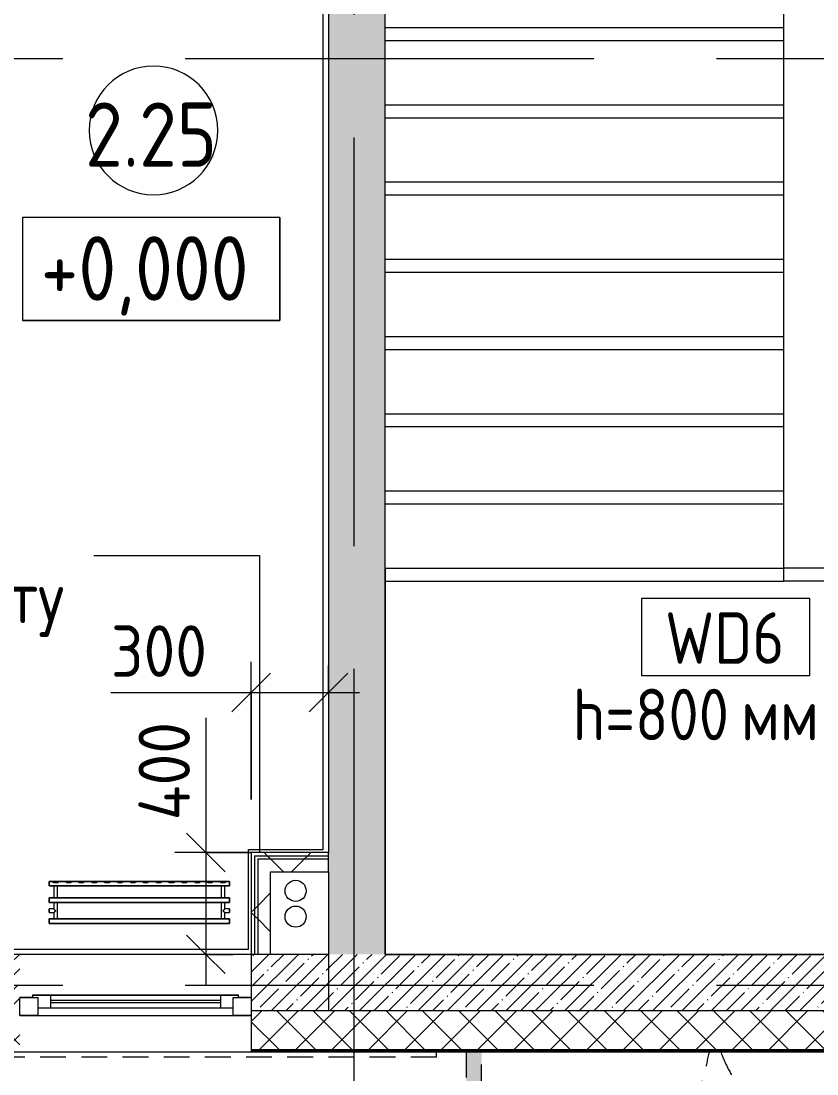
# Model space of a CAD drawing. Header units: millimetres. Extents: x 35143 to 244272, y -8553 to 29000.
# Drawn here: x 70665 to 73758, y -345 to 3745 of the extents above; entities that cross this region are included whole.
import ezdxf

# ---------------------------------------------------------------- set-up
doc = ezdxf.new("R2010")
doc.units = ezdxf.units.MM
doc.linetypes.add('200_ШТРИХ__ш1_п0_6_', pattern=[160, 100, -60])
doc.linetypes.add('Осевая', pattern=[3175, 635, -476.25, 1587.5, -476.25])
for name, color, linetype, lineweight in [('A-ANNO-DIMS', 7, 'Continuous', 9), ('A-ANNO-DIMS-100', 7, 'Continuous', 9), ('A-AREA-IDEN', 7, 'Continuous', 9), ('A-DETL', 7, 'Continuous', 9), ('A-DETL-MBND-1', 7, '200_ШТРИХ__ш1_п0_6_', 9), ('A-GLAZ', 7, 'Continuous', 9), ('A-WALL', 7, 'Continuous', 9), ('A-WALL-1', 7, 'Continuous', 13), ('A-WALL-IDEN', 7, 'Continuous', 9), ('G-ANNO-DIMS', 7, 'Continuous', 9), ('I-WALL', 7, 'Continuous', 9), ('S-STRS', 7, 'Continuous', 9), ('S-STRS-MBND', 7, 'Continuous', 9), ('Оси', 7, 'Continuous', 9), ('Оси-2', 7, 'Осевая', 9)]:
    doc.layers.add(name, color=color, linetype=linetype, lineweight=lineweight)
for name, color, linetype, lineweight, true_color in [('A-FLOR-1', 7, 'Continuous', 9, 0xaaaaaa), ('A-WALL-2', 7, 'Continuous', 13, 0x008040), ('I-WALL-2', 7, 'Continuous', 9, 0x008040), ('M-EQPM-1', 7, 'Continuous', 9, 0xaaaaaa)]:
    doc.layers.add(name, color=color, linetype=linetype, lineweight=lineweight, true_color=true_color)
doc.styles.add('GOST Common', font='GOST_Common.ttf', dxfattribs={"width": 0.9, "height": 250})
doc.styles.add('GOST Common_1', font='GOST_Common.ttf', dxfattribs={"width": 0.9, "height": 200})
doc.styles.add('ISOCPEUR_1', font='isocpeur.ttf', dxfattribs={"width": 0.9, "height": 200})
doc.dimstyles.new('ISO-2_0_0_9К_Средний_округл2_1', dxfattribs={"dimscale": 304.8, "dimtxt": 199.196235, "dimasz": 0.492126, "dimexe": 0.393701, "dimexo": 0, "dimgap": 0, "dimtad": 1, "dimdec": 0, "dimrnd": 10, "dimzin": 0, "dimdsep": 46, "dimtxsty": 'ISOCPEUR_1', "dimblk1": 'OBLIQUE', "dimblk2": 'OBLIQUE', "dimsah": 1, "dimcen": 0.09, "dimdle": 0.393701, "dimazin": 0, "dimtfac": 1, "dimtdec": 4, "dimtix": 1, "dimtmove": 1, "dimatfit": 3, "dimfxl": 1, "dimtvp": 1, "dimtolj": 1, "dimtzin": 0, "dimarcsym": 2})
pattern_1 = [(45, (0, 0), (-57.02463, 57.02463), []), (45, (57.025, 0), (-57.02463, 57.02463), [100.806, -20.161, 3.353, -16.808])]
pattern_2 = [(45, (0, 0), (-141.42136, 141.42136), []), (135, (0, 0), (-141.42136, -141.42136), [])]

# ---------------------------------------------------------------- blocks, each defined once
blk = doc.blocks.new('120_Окно_СКБ_1Ст - 120_Окно_СКБ_1Ст 900х2500_h_-22445987-План монтажа стен и перегородок 2 этажа в осях 12-23')
at = {"layer": 'A-GLAZ'}
for p, q in [((-450, -127), (-450, -57)), ((-450, -57), (-380, -57)), ((450, -57), (-450, -57)), ((-380, -57), (-380, -127)), ((380, -127), (380, -57)), ((380, -57), (450, -57)), ((450, -57), (450, -127)), ((380, -87), (-380, -87)), ((-380, -87), (-380, -127)), ((-330, -137), (-330, -87)), ((-330, -107), (330, -107)), ((330, -117), (-330, -117)), ((330, -137), (330, -87)), ((380, -127), (380, -87)), ((-380, -127), (-450, -127)), ((-450, -127), (-400, -127)), ((-380, -127), (-400, -127)), ((-400, -127), (-400, -137)), ((-400, -137), (400, -137)), ((400, -137), (-400, -137)), ((450, -127), (380, -127)), ((400, -127), (380, -127)), ((400, -127), (450, -127)), ((400, -137), (400, -127))]:
    blk.add_line(p, q, dxfattribs=at)
blk = doc.blocks.new('110_Дверь_СКБ_2Ст_Наружная - ДН-1_л__ Двухстворчатая 1350 х3200 _ЛК_ в свету с верхним остеклением 2-V44-План монтажа стен и перегородок 2 этажа в осях 12-23')
at = {"layer": 'A-DETL-MBND-1'}
for points in [[(754.5, 869), (694.5, 869), (694.5, 79), (754.5, 79), (754.5, 644.6)], [(-715.5, 419), (-715.5, 79), (-655.5, 79), (-655.5, 419)]]:
    blk.add_hatch(color=256, dxfattribs=at).paths.add_polyline_path(points)
for p, q in [((754.5, 869), (694.5, 869)), ((694.5, 869), (694.5, 79)), ((754.5, 79), (754.5, 869)), ((-715.5, 419), (-715.5, 79)), ((-655.5, 419), (-715.5, 419)), ((-655.5, 79), (-655.5, 419))]:
    blk.add_line(p, q, dxfattribs=at)
for centre, radius, start, end in [((754.5, -91), 960, 90, 169.7783), ((-715.5, -91), 510, 19.4841, 90)]:
    blk.add_arc(centre, radius, start, end, dxfattribs=at)
blk = doc.blocks.new('radiator_prado_classic_z_tip_30_po exemplyaru - Classic Z Тип 30-500-V63-План монтажа стен и перегородок 2 этажа в осях 12-23')
at = {"layer": 'M-EQPM-1'}
for p, q in [((0, 228), (0, 210)), ((700, 228), (0, 228)), ((0, 210), (0, 228)), ((0, 228), (12.5, 228)), ((0, 210), (700, 210)), ((17.5, 210), (0, 210)), ((12.5, 228), (37.5, 228)), ((37.5, 228), (12.5, 228)), ((12.5, 228), (37.5, 228)), ((12.5, 228), (17.5, 223)), ((12.5, 228), (17.5, 223)), ((32.5, 223), (17.5, 223)), ((17.5, 223), (32.5, 223)), ((17.5, 210), (17.5, 164)), ((17.5, 210), (17.5, 164)), ((32.5, 210), (17.5, 210)), ((17.5, 210), (32.5, 210)), ((17.8, 210), (17.5, 210)), ((17.5, 210), (32.5, 210)), ((18.5, 210), (17.8, 210)), ((19.7, 210), (18.5, 210)), ((31.5, 210), (18.5, 210)), ((32.5, 210), (19.7, 210)), ((32.5, 223), (37.5, 228)), ((37.5, 228), (32.5, 223)), ((32.5, 164), (32.5, 210)), ((32.5, 164), (32.5, 210)), ((667.5, 210), (32.5, 210)), ((37.5, 228), (62.5, 228)), ((62.5, 228), (87.5, 228)), ((87.5, 228), (62.5, 228)), ((62.5, 228), (87.5, 228)), ((62.5, 228), (67.5, 223)), ((62.5, 228), (67.5, 223)), ((82.5, 223), (67.5, 223)), ((67.5, 223), (82.5, 223)), ((82.5, 223), (87.5, 228)), ((87.5, 228), (82.5, 223)), ((87.5, 228), (112.5, 228)), ((112.5, 228), (137.5, 228)), ((137.5, 228), (112.5, 228)), ((112.5, 228), (137.5, 228)), ((112.5, 228), (117.5, 223)), ((112.5, 228), (117.5, 223)), ((132.5, 223), (117.5, 223)), ((117.5, 223), (132.5, 223)), ((132.5, 223), (137.5, 228)), ((137.5, 228), (132.5, 223)), ((137.5, 228), (162.5, 228)), ((162.5, 228), (187.5, 228)), ((187.5, 228), (162.5, 228)), ((162.5, 228), (187.5, 228)), ((162.5, 228), (167.5, 223)), ((162.5, 228), (167.5, 223)), ((182.5, 223), (167.5, 223)), ((167.5, 223), (182.5, 223)), ((182.5, 223), (187.5, 228)), ((187.5, 228), (182.5, 223)), ((187.5, 228), (212.5, 228)), ((212.5, 228), (237.5, 228)), ((237.5, 228), (212.5, 228)), ((212.5, 228), (237.5, 228)), ((212.5, 228), (217.5, 223)), ((212.5, 228), (217.5, 223)), ((232.5, 223), (217.5, 223)), ((217.5, 223), (232.5, 223)), ((232.5, 223), (237.5, 228)), ((237.5, 228), (232.5, 223)), ((237.5, 228), (262.5, 228)), ((262.5, 228), (287.5, 228)), ((287.5, 228), (262.5, 228)), ((262.5, 228), (287.5, 228)), ((262.5, 228), (267.5, 223)), ((262.5, 228), (267.5, 223)), ((282.5, 223), (267.5, 223)), ((267.5, 223), (282.5, 223)), ((282.5, 223), (287.5, 228)), ((287.5, 228), (282.5, 223)), ((287.5, 228), (312.5, 228)), ((312.5, 228), (337.5, 228)), ((337.5, 228), (312.5, 228)), ((312.5, 228), (337.5, 228)), ((312.5, 228), (317.5, 223)), ((312.5, 228), (317.5, 223)), ((332.5, 223), (317.5, 223)), ((317.5, 223), (332.5, 223)), ((332.5, 223), (337.5, 228)), ((337.5, 228), (332.5, 223)), ((337.5, 228), (362.5, 228)), ((362.5, 228), (387.5, 228)), ((387.5, 228), (362.5, 228)), ((362.5, 228), (387.5, 228)), ((362.5, 228), (367.5, 223)), ((362.5, 228), (367.5, 223)), ((382.5, 223), (367.5, 223)), ((367.5, 223), (382.5, 223)), ((382.5, 223), (387.5, 228)), ((387.5, 228), (382.5, 223)), ((387.5, 228), (412.5, 228)), ((412.5, 228), (437.5, 228)), ((437.5, 228), (412.5, 228)), ((412.5, 228), (437.5, 228)), ((412.5, 228), (417.5, 223)), ((412.5, 228), (417.5, 223)), ((432.5, 223), (417.5, 223)), ((417.5, 223), (432.5, 223)), ((432.5, 223), (437.5, 228)), ((437.5, 228), (432.5, 223)), ((437.5, 228), (462.5, 228)), ((462.5, 228), (487.5, 228)), ((487.5, 228), (462.5, 228)), ((462.5, 228), (487.5, 228)), ((462.5, 228), (467.5, 223)), ((462.5, 228), (467.5, 223)), ((482.5, 223), (467.5, 223)), ((467.5, 223), (482.5, 223)), ((482.5, 223), (487.5, 228)), ((487.5, 228), (482.5, 223)), ((487.5, 228), (512.5, 228)), ((512.5, 228), (537.5, 228)), ((537.5, 228), (512.5, 228)), ((512.5, 228), (537.5, 228)), ((512.5, 228), (517.5, 223)), ((512.5, 228), (517.5, 223)), ((532.5, 223), (517.5, 223)), ((517.5, 223), (532.5, 223)), ((532.5, 223), (537.5, 228)), ((537.5, 228), (532.5, 223)), ((537.5, 228), (562.5, 228)), ((562.5, 228), (587.5, 228)), ((587.5, 228), (562.5, 228)), ((562.5, 228), (587.5, 228)), ((562.5, 228), (567.5, 223)), ((562.5, 228), (567.5, 223)), ((582.5, 223), (567.5, 223)), ((567.5, 223), (582.5, 223)), ((582.5, 223), (587.5, 228)), ((587.5, 228), (582.5, 223)), ((587.5, 228), (612.5, 228)), ((612.5, 228), (637.5, 228)), ((637.5, 228), (612.5, 228)), ((612.5, 228), (637.5, 228)), ((612.5, 228), (617.5, 223)), ((617.5, 223), (612.5, 228)), ((632.5, 223), (617.5, 223)), ((617.5, 223), (632.5, 223)), ((632.5, 223), (637.5, 228)), ((637.5, 228), (632.5, 223)), ((637.5, 228), (662.5, 228)), ((662.5, 228), (687.5, 228)), ((687.5, 228), (662.5, 228)), ((662.5, 228), (687.5, 228)), ((662.5, 228), (667.5, 223)), ((662.5, 228), (667.5, 223)), ((682.5, 223), (667.5, 223)), ((667.5, 223), (682.5, 223)), ((667.5, 210), (667.5, 164)), ((667.5, 210), (667.5, 164)), ((682.5, 210), (667.5, 210)), ((667.5, 210), (682.5, 210)), ((671.2, 210), (667.5, 210)), ((667.5, 210), (678.7, 210)), ((681.5, 210), (669.7, 210)), ((682.5, 210), (671.2, 210)), ((678.7, 210), (680.3, 210)), ((680.3, 210), (682.5, 210)), ((682.5, 223), (687.5, 228)), ((687.5, 228), (682.5, 223)), ((682.5, 164), (682.5, 210)), ((682.5, 164), (682.5, 210)), ((700, 210), (682.5, 210)), ((687.5, 228), (700, 228)), ((700, 210), (700, 228)), ((700, 228), (700, 210)), ((700, 164), (0, 164)), ((0, 164), (0, 146)), ((0, 146), (0, 164)), ((0, 164), (17.5, 164)), ((32.2, 164), (17.5, 164)), ((17.5, 164), (17.8, 164)), ((17.8, 164), (17.5, 164)), ((17.5, 164), (32.5, 164)), ((17.8, 164), (18.5, 164)), ((25, 164), (17.8, 164)), ((18.5, 164), (30.3, 164)), ((18.5, 164), (31.5, 164)), ((26.9, 164), (25, 164)), ((28.7, 164), (26.9, 164)), ((30.3, 164), (28.7, 164)), ((30.3, 164), (32.5, 164)), ((32.5, 164), (30.3, 164)), ((32.5, 164), (32.2, 164)), ((32.5, 164), (667.5, 164)), ((676.9, 164), (667.5, 164)), ((667.5, 164), (682.5, 164)), ((667.8, 164), (667.5, 164)), ((667.5, 164), (668.5, 164)), ((682.5, 164), (667.8, 164)), ((668.5, 164), (675, 164)), ((669.7, 164), (681.5, 164)), ((675, 164), (682.5, 164)), ((680.3, 164), (676.9, 164)), ((681.5, 164), (680.3, 164)), ((682.2, 164), (681.5, 164)), ((682.5, 164), (682.2, 164)), ((682.5, 164), (700, 164)), ((700, 146), (700, 164)), ((700, 164), (700, 146)), ((0, 146), (700, 146)), ((17.5, 146), (0, 146)), ((17.5, 146), (17.5, 121.5)), ((17.5, 146), (17.5, 121.5)), ((17.5, 146), (32.5, 146)), ((17.8, 146), (17.5, 146)), ((17.5, 146), (17.8, 146)), ((32.5, 146), (17.5, 146)), ((18.5, 146), (17.8, 146)), ((17.8, 146), (18.5, 146)), ((19.7, 146), (18.5, 146)), ((18.5, 146), (19.7, 146)), ((31.5, 146), (18.5, 146)), ((21.2, 146), (19.7, 146)), ((19.7, 146), (32.5, 146)), ((23.1, 146), (21.2, 146)), ((25, 146), (23.1, 146)), ((26.9, 146), (25, 146)), ((28.7, 146), (26.9, 146)), ((30.3, 146), (28.7, 146)), ((31.5, 146), (30.3, 146)), ((32.2, 146), (31.5, 146)), ((32.5, 146), (32.2, 146)), ((32.5, 82), (32.5, 146)), ((32.5, 82), (32.5, 146)), ((667.5, 146), (32.5, 146)), ((667.5, 146), (667.5, 82)), ((667.5, 146), (667.5, 82)), ((667.5, 146), (682.5, 146)), ((682.5, 146), (667.5, 146)), ((667.5, 146), (682.5, 146)), ((667.8, 146), (667.5, 146)), ((675, 146), (667.8, 146)), ((681.5, 146), (669.7, 146)), ((676.9, 146), (675, 146)), ((678.7, 146), (676.9, 146)), ((680.3, 146), (678.7, 146)), ((681.5, 146), (680.3, 146)), ((682.2, 146), (681.5, 146)), ((682.5, 146), (682.2, 146)), ((682.5, 121.5), (682.5, 146)), ((682.5, 121.5), (682.5, 146)), ((700, 146), (682.5, 146)), ((17.5, 121.5), (0, 121.5)), ((17.5, 121.5), (0, 121.5)), ((0, 121.5), (0, 121.2)), ((0, 106.5), (0, 121.5)), ((0, 121.2), (0, 106.8)), ((0, 121.2), (0, 120.5)), ((0, 120.5), (0, 121.2)), ((0, 121.2), (0, 121.2)), ((0, 120.5), (0, 119.3)), ((0, 119.3), (0, 120.5)), ((0, 119.3), (0, 117.8)), ((0, 117.8), (0, 119.3)), ((0, 117.8), (0, 115.9)), ((0, 115.9), (0, 117.8)), ((0, 115.9), (0, 114)), ((0, 114), (0, 115.9)), ((0, 114), (0, 112.1)), ((0, 112.1), (0, 114)), ((0, 112.1), (0, 110.2)), ((0, 110.2), (0, 112.1)), ((0, 110.2), (0, 108.7)), ((0, 108.7), (0, 110.2)), ((0, 108.7), (0, 106.8)), ((0, 106.8), (0, 108.7)), ((0, 106.8), (0, 106.5)), ((0, 106.8), (0, 106.8)), ((0, 106.5), (17.5, 106.5)), ((0, 106.5), (17.5, 106.5)), ((700, 82), (0, 82)), ((0, 82), (0, 64)), ((0, 64), (0, 82)), ((0, 82), (17.5, 82)), ((17.5, 106.5), (17.5, 82)), ((17.5, 106.5), (17.5, 82)), ((32.5, 82), (17.5, 82)), ((17.5, 82), (17.8, 82)), ((30.3, 82), (17.5, 82)), ((17.5, 82), (32.5, 82)), ((17.8, 82), (18.5, 82)), ((18.5, 82), (23.1, 82)), ((18.5, 82), (31.5, 82)), ((23.1, 82), (25, 82)), ((25, 82), (30.3, 82)), ((30.3, 82), (31.5, 82)), ((32.5, 82), (30.3, 82)), ((31.5, 82), (32.5, 82)), ((32.5, 82), (667.5, 82)), ((667.8, 82), (667.5, 82)), ((667.5, 82), (682.5, 82)), ((682.5, 82), (667.5, 82)), ((667.5, 82), (682.5, 82)), ((682.2, 82), (667.8, 82)), ((669.7, 82), (681.5, 82)), ((682.5, 82), (682.2, 82)), ((700, 121.5), (682.5, 121.5)), ((700, 121.5), (682.5, 121.5)), ((682.5, 82), (682.5, 106.5)), ((682.5, 106.5), (700, 106.5)), ((682.5, 82), (682.5, 106.5)), ((682.5, 106.5), (700, 106.5)), ((682.5, 82), (700, 82)), ((700, 121.5), (700, 106.5)), ((700, 121.2), (700, 121.5)), ((700, 121.5), (700, 121.2)), ((700, 121.2), (700, 121.5)), ((700, 106.8), (700, 121.2)), ((700, 121.2), (700, 106.8)), ((700, 115.9), (700, 121.2)), ((700, 106.8), (700, 115.9)), ((700, 106.5), (700, 106.8)), ((700, 106.8), (700, 106.5)), ((700, 106.5), (700, 106.8)), ((700, 64), (700, 82)), ((700, 82), (700, 64)), ((700, 64), (0, 64)), ((0, 64), (700, 64))]:
    blk.add_line(p, q, dxfattribs=at)
for points, knots in [([(17.8, 121.2), (17.7, 121.3), (17.7, 121.3), (17.5, 121.5), (17.5, 121.5), (17.5, 121.5)], [0.8571429, 0.8571429, 0.8571429, 0.8571429, 0.8928571, 0.9285714, 1, 1, 1, 1]), ([(17.5, 121.5), (17.5, 121.5), (17.5, 121.5), (17.7, 121.3), (17.7, 121.3), (17.8, 121.2)], [0, 0, 0, 0, 0.0714286, 0.1071429, 0.1428571, 0.1428571, 0.1428571, 0.1428571]), ([(17.5, 121.5), (17.5, 121.5), (17.5, 121.5), (17.7, 121.3), (17.7, 121.3), (17.8, 121.2)], [0, 0, 0, 0, 0.0714286, 0.1071429, 0.1428571, 0.1428571, 0.1428571, 0.1428571]), ([(25, 114), (24.5, 114.5), (23.6, 115.4), (22.4, 116.6), (21.6, 117.4), (21.1, 117.9), (20.8, 118.2), (20.5, 118.5), (20.2, 118.8), (19.8, 119.1), (19.6, 119.4), (19.3, 119.7), (19, 120), (18.7, 120.3), (18.5, 120.5), (18.3, 120.7), (18.1, 120.9), (17.9, 121.1), (17.8, 121.2), (17.7, 121.3), (17.5, 121.5), (17.5, 121.5), (17.5, 121.5)], [0, 0, 0, 0, 0.142857, 0.285714, 0.357143, 0.392857, 0.428571, 0.464286, 0.5, 0.535714, 0.571429, 0.607143, 0.642857, 0.678571, 0.714286, 0.75, 0.785714, 0.821429, 0.857143, 0.892857, 0.928571, 1, 1, 1, 1]), ([(17.5, 106.5), (17.5, 106.5), (17.5, 106.5), (17.7, 106.7), (17.8, 106.8), (17.9, 106.9), (18.1, 107.1), (18.3, 107.3), (18.5, 107.5), (18.7, 107.7), (19, 108), (19.3, 108.3), (19.6, 108.6), (19.8, 108.9), (20.3, 109.3), (20.7, 109.7), (21.1, 110.1), (21.6, 110.6), (22.4, 111.4), (23.6, 112.6), (24.5, 113.5), (25, 114)], [0, 0, 0, 0, 0.071429, 0.107143, 0.142857, 0.178571, 0.214286, 0.25, 0.285714, 0.321429, 0.357143, 0.392857, 0.428571, 0.464286, 0.5, 0.571429, 0.607143, 0.642857, 0.714286, 0.857143, 1, 1, 1, 1]), ([(17.5, 106.5), (17.5, 106.5), (17.5, 106.5), (17.7, 106.7), (17.7, 106.7), (17.8, 106.8)], [0, 0, 0, 0, 0.0714286, 0.1071429, 0.1428571, 0.1428571, 0.1428571, 0.1428571]), ([(17.8, 106.8), (17.7, 106.7), (17.7, 106.7), (17.5, 106.5), (17.5, 106.5), (17.5, 106.5)], [0.8571429, 0.8571429, 0.8571429, 0.8571429, 0.8928571, 0.9285714, 1, 1, 1, 1]), ([(17.8, 106.8), (17.7, 106.7), (17.7, 106.7), (17.5, 106.5), (17.5, 106.5), (17.5, 106.5)], [0.8571429, 0.8571429, 0.8571429, 0.8571429, 0.8928571, 0.9285714, 1, 1, 1, 1]), ([(17.8, 121.2), (17.8, 121.2), (17.9, 121.1), (18.1, 120.9), (18.3, 120.7), (18.5, 120.5), (18.7, 120.3), (19, 120), (19.3, 119.7), (19.6, 119.4), (19.8, 119.1), (20.3, 118.7), (20.7, 118.3), (21.1, 117.9), (21.6, 117.4), (22.4, 116.6), (23.1, 115.9), (23.6, 115.4)], [0.1428571, 0.1428571, 0.1428571, 0.1428571, 0.1785714, 0.2142857, 0.25, 0.2857143, 0.3214286, 0.3571429, 0.3928571, 0.4285714, 0.4642857, 0.5, 0.5714286, 0.6071429, 0.6428571, 0.7142857, 0.8571429, 0.8571429, 0.8571429, 0.8571429]), ([(17.8, 106.8), (17.8, 106.8), (17.9, 106.9), (18.1, 107.1), (18.3, 107.3), (18.5, 107.5), (18.7, 107.7), (19, 108), (19.3, 108.3), (19.6, 108.6), (19.9, 108.8), (20.3, 109.3), (20.6, 109.6), (20.8, 109.8)], [0.1428571, 0.1428571, 0.1428571, 0.1428571, 0.1785714, 0.2142857, 0.25, 0.2857143, 0.3214286, 0.3571429, 0.3928571, 0.4285714, 0.4642857, 0.5, 0.5714286, 0.5714286, 0.5714286, 0.5714286]), ([(19.6, 119.4), (19.7, 119.3), (19.9, 119.2), (20.3, 118.7), (20.6, 118.4), (20.8, 118.2)], [0.4285714, 0.4285714, 0.4285714, 0.4285714, 0.4642857, 0.5, 0.5714286, 0.5714286, 0.5714286, 0.5714286]), ([(22.1, 116.9), (21.9, 117.1), (21.6, 117.4), (21.1, 117.9), (20.9, 118.1), (20.8, 118.2)], [0.2857143, 0.2857143, 0.2857143, 0.2857143, 0.3571429, 0.3928571, 0.4285714, 0.4285714, 0.4285714, 0.4285714]), ([(20.8, 118.2), (20.9, 118.1), (21.1, 117.9), (21.6, 117.4), (21.9, 117.1), (22.1, 116.9)], [0.5714286, 0.5714286, 0.5714286, 0.5714286, 0.6071429, 0.6428571, 0.7142857, 0.7142857, 0.7142857, 0.7142857]), ([(20.8, 109.8), (20.9, 109.9), (21.1, 110.1), (21.6, 110.6), (21.9, 110.9), (22.1, 111.1)], [0.5714286, 0.5714286, 0.5714286, 0.5714286, 0.6071429, 0.6428571, 0.7142857, 0.7142857, 0.7142857, 0.7142857]), ([(22.1, 111.1), (21.9, 110.9), (21.6, 110.6), (21.1, 110.1), (20.9, 109.9), (20.8, 109.8)], [0.2857143, 0.2857143, 0.2857143, 0.2857143, 0.3571429, 0.3928571, 0.4285714, 0.4285714, 0.4285714, 0.4285714]), ([(22.1, 111.1), (21.9, 110.9), (21.6, 110.6), (21.1, 110.1), (20.9, 109.9), (20.8, 109.8)], [0.2857143, 0.2857143, 0.2857143, 0.2857143, 0.3571429, 0.3928571, 0.4285714, 0.4285714, 0.4285714, 0.4285714]), ([(675, 114), (675.5, 114.5), (676.4, 115.4), (677.6, 116.6), (678.4, 117.4), (678.9, 117.9), (679.2, 118.2), (679.5, 118.5), (679.8, 118.8), (680.1, 119.2), (680.4, 119.4), (680.7, 119.7), (681, 120), (681.3, 120.3), (681.5, 120.5), (681.7, 120.7), (681.9, 120.9), (682.1, 121.1), (682.2, 121.2), (682.3, 121.3), (682.5, 121.5), (682.5, 121.5), (682.5, 121.5)], [0, 0, 0, 0, 0.142857, 0.285714, 0.357143, 0.392857, 0.428571, 0.464286, 0.5, 0.535714, 0.571429, 0.607143, 0.642857, 0.678571, 0.714286, 0.75, 0.785714, 0.821429, 0.857143, 0.892857, 0.928571, 1, 1, 1, 1]), ([(682.5, 106.5), (682.5, 106.5), (682.5, 106.5), (682.3, 106.7), (682.2, 106.8), (682.1, 106.9), (681.9, 107.1), (681.7, 107.3), (681.5, 107.5), (681.3, 107.7), (681, 108), (680.7, 108.3), (680.4, 108.6), (680.1, 108.8), (679.7, 109.3), (679.3, 109.7), (678.9, 110.1), (678.4, 110.6), (677.6, 111.4), (676.4, 112.6), (675.5, 113.5), (675, 114)], [0, 0, 0, 0, 0.071429, 0.107143, 0.142857, 0.178571, 0.214286, 0.25, 0.285714, 0.321429, 0.357143, 0.392857, 0.428571, 0.464286, 0.5, 0.571429, 0.607143, 0.642857, 0.714286, 0.857143, 1, 1, 1, 1]), ([(682.2, 121.2), (682.2, 121.2), (682.1, 121.1), (681.9, 120.9), (681.7, 120.7), (681.5, 120.5), (681.3, 120.3), (681, 120), (680.7, 119.7), (680.4, 119.4), (680.1, 119.2), (679.7, 118.7), (679.3, 118.3), (678.9, 117.9), (678.4, 117.4), (677.6, 116.6), (676.9, 115.9), (676.4, 115.4)], [0.1428571, 0.1428571, 0.1428571, 0.1428571, 0.1785714, 0.2142857, 0.25, 0.2857143, 0.3214286, 0.3571429, 0.3928571, 0.4285714, 0.4642857, 0.5, 0.5714286, 0.6071429, 0.6428571, 0.7142857, 0.8571429, 0.8571429, 0.8571429, 0.8571429]), ([(682.2, 121.2), (682.2, 121.2), (682.1, 121.1), (681.9, 120.9), (681.7, 120.7), (681.5, 120.5), (681.3, 120.3), (681, 120), (680.7, 119.7), (680.4, 119.4), (680.1, 119.2), (679.7, 118.7), (679.3, 118.3), (678.9, 117.9), (678.4, 117.4), (677.6, 116.6), (676.9, 115.9), (676.4, 115.4)], [0.1428571, 0.1428571, 0.1428571, 0.1428571, 0.1785714, 0.2142857, 0.25, 0.2857143, 0.3214286, 0.3571429, 0.3928571, 0.4285714, 0.4642857, 0.5, 0.5714286, 0.6071429, 0.6428571, 0.7142857, 0.8571429, 0.8571429, 0.8571429, 0.8571429]), ([(676.4, 115.4), (676.9, 115.9), (677.6, 116.6), (678.4, 117.4), (678.9, 117.9), (679.2, 118.2), (679.5, 118.5), (679.8, 118.8), (680.1, 119.2), (680.4, 119.4), (680.7, 119.7), (681, 120), (681.3, 120.3), (681.5, 120.5), (681.7, 120.7), (681.9, 120.9), (682.1, 121.1), (682.2, 121.2), (682.2, 121.2)], [0.1428571, 0.1428571, 0.1428571, 0.1428571, 0.2857143, 0.3571429, 0.3928571, 0.4285714, 0.4642857, 0.5, 0.5357143, 0.5714286, 0.6071429, 0.6428571, 0.6785714, 0.7142857, 0.75, 0.7857143, 0.8214286, 0.8571429, 0.8571429, 0.8571429, 0.8571429]), ([(677.9, 111.1), (678.1, 110.9), (678.4, 110.6), (678.9, 110.1), (679.2, 109.8), (679.5, 109.5), (679.8, 109.2), (680.1, 108.8), (680.4, 108.6), (680.7, 108.3), (681, 108), (681.3, 107.7), (681.4, 107.6), (681.5, 107.5)], [0.2857143, 0.2857143, 0.2857143, 0.2857143, 0.3571429, 0.3928571, 0.4285714, 0.4642857, 0.5, 0.5357143, 0.5714286, 0.6071429, 0.6428571, 0.6785714, 0.7142857, 0.7142857, 0.7142857, 0.7142857]), ([(677.9, 111.1), (678.1, 110.9), (678.4, 110.6), (678.9, 110.1), (679.2, 109.8), (679.5, 109.5), (679.8, 109.2), (680.1, 108.8), (680.3, 108.7), (680.4, 108.6)], [0.2857143, 0.2857143, 0.2857143, 0.2857143, 0.3571429, 0.3928571, 0.4285714, 0.4642857, 0.5, 0.5357143, 0.5714286, 0.5714286, 0.5714286, 0.5714286]), ([(682.2, 106.8), (682.2, 106.8), (682.1, 106.9), (681.9, 107.1), (681.7, 107.3), (681.5, 107.5), (681.3, 107.7), (681, 108), (680.7, 108.3), (680.4, 108.6), (680.1, 108.8), (679.7, 109.3), (679.3, 109.7), (678.9, 110.1), (678.4, 110.6), (678.1, 110.9), (677.9, 111.1)], [0.1428571, 0.1428571, 0.1428571, 0.1428571, 0.1785714, 0.2142857, 0.25, 0.2857143, 0.3214286, 0.3571429, 0.3928571, 0.4285714, 0.4642857, 0.5, 0.5714286, 0.6071429, 0.6428571, 0.7142857, 0.7142857, 0.7142857, 0.7142857]), ([(682.5, 121.5), (682.5, 121.5), (682.5, 121.5), (682.3, 121.3), (682.3, 121.3), (682.2, 121.2)], [0, 0, 0, 0, 0.0714286, 0.1071429, 0.1428571, 0.1428571, 0.1428571, 0.1428571]), ([(682.5, 121.5), (682.5, 121.5), (682.5, 121.5), (682.3, 121.3), (682.3, 121.3), (682.2, 121.2)], [0, 0, 0, 0, 0.0714286, 0.1071429, 0.1428571, 0.1428571, 0.1428571, 0.1428571]), ([(682.2, 121.2), (682.3, 121.3), (682.3, 121.3), (682.5, 121.5), (682.5, 121.5), (682.5, 121.5)], [0.8571429, 0.8571429, 0.8571429, 0.8571429, 0.8928571, 0.9285714, 1, 1, 1, 1]), ([(682.2, 106.8), (682.3, 106.7), (682.3, 106.7), (682.5, 106.5), (682.5, 106.5), (682.5, 106.5)], [0.8571429, 0.8571429, 0.8571429, 0.8571429, 0.8928571, 0.9285714, 1, 1, 1, 1]), ([(682.2, 106.8), (682.3, 106.7), (682.3, 106.7), (682.5, 106.5), (682.5, 106.5), (682.5, 106.5)], [0.8571429, 0.8571429, 0.8571429, 0.8571429, 0.8928571, 0.9285714, 1, 1, 1, 1]), ([(682.5, 106.5), (682.5, 106.5), (682.5, 106.5), (682.3, 106.7), (682.3, 106.7), (682.2, 106.8)], [0, 0, 0, 0, 0.0714286, 0.1071429, 0.1428571, 0.1428571, 0.1428571, 0.1428571])]:
    blk.add_open_spline(points, degree=3, knots=knots, dxfattribs=at)
for points in [[(18.5, 120.5), (18.4, 120.6), (18.3, 120.7), (18.1, 120.9), (17.9, 121.1), (17.8, 121.2), (17.8, 121.2)], [(17.8, 121.2), (17.8, 121.2), (17.9, 121.1), (18.1, 120.9), (18.3, 120.7), (18.4, 120.6), (18.5, 120.5)], [(18.5, 107.5), (18.4, 107.4), (18.3, 107.3), (18.1, 107.1), (17.9, 106.9), (17.8, 106.8), (17.8, 106.8)], [(18.5, 107.5), (18.4, 107.4), (18.3, 107.3), (18.1, 107.1), (17.9, 106.9), (17.8, 106.8), (17.8, 106.8)], [(19.6, 119.4), (19.5, 119.5), (19.3, 119.7), (19, 120), (18.7, 120.3), (18.6, 120.4), (18.5, 120.5)], [(18.5, 120.5), (18.6, 120.4), (18.7, 120.3), (19, 120), (19.3, 119.7), (19.5, 119.5), (19.6, 119.4)], [(20.8, 109.8), (20.7, 109.7), (20.5, 109.5), (20.2, 109.2), (19.8, 108.9), (19.6, 108.6), (19.3, 108.3), (19, 108), (18.7, 107.7), (18.6, 107.6), (18.5, 107.5)], [(19.6, 108.6), (19.5, 108.5), (19.3, 108.3), (19, 108), (18.7, 107.7), (18.6, 107.6), (18.5, 107.5)], [(20.8, 118.2), (20.7, 118.3), (20.5, 118.5), (20.2, 118.8), (19.9, 119.2), (19.7, 119.3), (19.6, 119.4)], [(20.8, 109.8), (20.7, 109.7), (20.5, 109.5), (20.2, 109.2), (19.9, 108.8), (19.7, 108.7), (19.6, 108.6)], [(23.6, 115.4), (23.1, 115.9), (22.6, 116.4), (22.1, 116.9)], [(22.1, 116.9), (22.6, 116.4), (23.1, 115.9), (23.6, 115.4)], [(25, 114), (24.5, 113.5), (23.6, 112.6), (22.6, 111.6), (22.1, 111.1)], [(22.1, 111.1), (22.6, 111.6), (23.1, 112.1), (23.6, 112.6)], [(23.6, 112.6), (23.1, 112.1), (22.6, 111.6), (22.1, 111.1)], [(25, 114), (24.5, 114.5), (24, 115), (23.6, 115.4)], [(23.6, 115.4), (24, 115), (24.5, 114.5), (25, 114)], [(23.6, 115.4), (24, 115), (24.5, 114.5), (25, 114)], [(23.6, 112.6), (24, 113), (24.5, 113.5), (25, 114)], [(25, 114), (24.5, 113.5), (24, 113), (23.6, 112.6)], [(676.4, 115.4), (676, 115), (675.5, 114.5), (675, 114)], [(676.4, 115.4), (676, 115), (675.5, 114.5), (675, 114)], [(675, 114), (675.5, 114.5), (676, 115), (676.4, 115.4)], [(675, 114), (675.5, 113.5), (676.4, 112.6), (677.4, 111.6), (677.9, 111.1)], [(675, 114), (675.5, 113.5), (676, 113), (676.4, 112.6)], [(677.9, 111.1), (677.4, 111.6), (676.4, 112.6), (675.5, 113.5), (675, 114)], [(676.4, 112.6), (676.9, 112.1), (677.4, 111.6), (677.9, 111.1)], [(680.4, 108.6), (680.5, 108.5), (680.7, 108.3), (681, 108), (681.3, 107.7), (681.4, 107.6), (681.5, 107.5)], [(681.5, 107.5), (681.6, 107.4), (681.7, 107.3), (681.9, 107.1), (682.1, 106.9), (682.2, 106.8), (682.2, 106.8)], [(681.5, 107.5), (681.6, 107.4), (681.7, 107.3), (681.9, 107.1), (682.1, 106.9), (682.2, 106.8), (682.2, 106.8)]]:
    blk.add_open_spline(points, degree=3, dxfattribs=at)
blk = doc.blocks.new('Марка_Помещения - Номер-25198446-План монтажа стен и перегородок 2 этажа в осях 12-23')
at = {"layer": 'A-AREA-IDEN'}
for start, end in [(360, 180), (180, 360)]:
    blk.add_arc((0, 0), 2.5, start, end, dxfattribs=at)
blk = doc.blocks.new('DIMBLOCK59-План монтажа стен и перегородок 2 этажа в осях 12-23')
at = {"layer": 'A-ANNO-DIMS-100'}
for p, q in [((71383, 1039), (71383, 540.6)), ((71383, 635.5), (71383, 0)), ((71383, 540.6), (71383, 317.7)), ((71560, 515.5), (71263, 515.5)), ((71383, 515.5), (71560, 515.5)), ((71489.1, 120), (71263, 120)), ((71383, 120), (71489.1, 120))]:
    blk.add_line(p, q, dxfattribs=at)
at = {"layer": 'A-ANNO-DIMS-100', "lineweight": 20}
for p, q in [((71383, 515.5), (71308, 590.5)), ((71383, 515.5), (71458, 440.5)), ((71383, 120), (71308, 195)), ((71383, 120), (71458, 45))]:
    blk.add_line(p, q, dxfattribs=at)
at = {"layer": 'A-ANNO-DIMS-100', "color": 0, "insert": (71121.7, 640.6), "char_height": 200, "width": 478.071, "attachment_point": 1, "rotation": 90, "line_spacing_factor": 1.149209, "style": 'ISOCPEUR_1'}
blk.add_mtext('400', dxfattribs=at)
blk = doc.blocks.new('_Oblique')
at = {"color": 0, "linetype": 'ByBlock', "lineweight": -2}
blk.add_line((-0.5, -0.5), (0.5, 0.5), dxfattribs=at)
blk = doc.blocks.new('DIMBLOCK60-План монтажа стен и перегородок 2 этажа в осях 12-23')
at = {"layer": 'A-ANNO-DIMS-100'}
for p, q in [((71560, 722), (71560, 1256.5)), ((71860, 1242.5), (71860, 1016.5)), ((71860, 1136.5), (71860, 1242.5)), ((71014.5, 1136.5), (71493.7, 1136.5)), ((71440, 1136.5), (71980, 1136.5)), ((71493.7, 1136.5), (71710, 1136.5)), ((71560, 1136.5), (71560, 722))]:
    blk.add_line(p, q, dxfattribs=at)
at = {"layer": 'A-ANNO-DIMS-100', "lineweight": 20}
for p, q in [((71560, 1136.5), (71635, 1211.5)), ((71860, 1136.5), (71935, 1211.5)), ((71560, 1136.5), (71485, 1061.5)), ((71860, 1136.5), (71785, 1061.5))]:
    blk.add_line(p, q, dxfattribs=at)
at = {"layer": 'A-ANNO-DIMS-100', "color": 0, "insert": (71014.5, 1397.8), "char_height": 200, "width": 455.087, "attachment_point": 1, "line_spacing_factor": 1.149209, "style": 'ISOCPEUR_1'}
blk.add_mtext('300', dxfattribs=at)
blk = doc.blocks.new('Высотные отметки - 10х4_h_-17668695-План монтажа стен и перегородок 2 этажа в осях 12-23')
at = {"layer": 'G-ANNO-DIMS'}
for p, q in [((-5, 4), (-5, 0)), ((5, 4), (-5, 4)), ((5, 4), (-5, 4)), ((-5, 4), (-5, 0)), ((5, 4), (5, 0)), ((5, 0), (5, 4)), ((5, 0), (-5, 0)), ((-5, 0), (5, 0))]:
    blk.add_line(p, q, dxfattribs=at)
blk = doc.blocks.new('М_стена2 - Типоразмер-30678229-План монтажа стен и перегородок 2 этажа в осях 12-23')
at = {"layer": 'A-WALL-IDEN'}
for p, q in [((3.258, 1.523), (-3.273, 1.523)), ((-3.273, 1.523), (-3.273, -1.477)), ((3.258, -1.477), (3.258, 1.523)), ((-3.273, -1.477), (3.258, -1.477))]:
    blk.add_line(p, q, dxfattribs=at)

msp = doc.modelspace()

# ---------------------------------------------------------------- hatches: boundary and pattern name
at = {"layer": 'A-WALL'}
h = msp.add_hatch(dxfattribs=at)
h.set_pattern_fill('FP_21', color=256, style=0, pattern_type=2)
h.set_pattern_definition([(45, (0, 0), (-70.71068, 70.71068), []), (135, (0, 0), (-70.71068, -70.71068), [])])
h.paths.add_polyline_path([(75700, -250), (75700, -100), (71560, -100), (71560, -250), (75449.1, -250)])
h.paths.add_polyline_path([(70660, -250), (70660, -100), (67060, -100), (67060, -250), (70352.2, -250)])
h.paths.add_polyline_path([(65983.5, -250), (66160, -250), (66160, -100), (65160, -100), (65160, -250), (65910, -250)])
h.paths.add_polyline_path([(61614.8, -250), (62060, -250), (62060, -100), (60910, -100), (60910, -250)])
h.paths.add_polyline_path([(58810, -250), (58810, -100), (58060, -100), (58060, -250), (58702.3, -250)])
h.paths.add_polyline_path([(57160, -250), (57160, -100), (56410, -100), (56410, -250), (56910, -250)])
h.paths.add_polyline_path([(52877.4, -250), (53310, -250), (53310, -100), (51910, -100), (51910, -250), (52149.3, -250)])
h.paths.add_polyline_path([(47410, -250), (48810, -250), (48810, -100), (47410, -100)])
h.paths.add_polyline_path([(43411.8, -250), (44036.3, -250), (44036.3, -100), (42660, -100), (42660, -250), (42683.7, -250)])
h.paths.add_polyline_path([(45310, -250), (45310, -100), (44936.3, -100), (44936.3, -250)])
h.paths.add_polyline_path([(39043.1, -250), (39560, -250), (39560, -100), (38742.7, -100), (38742.7, -250)])
at = {"layer": 'I-WALL'}
h = msp.add_hatch(dxfattribs=at)
h.set_pattern_fill('FP_17', color=256, style=0, pattern_type=2)
h.set_pattern_definition(pattern_1)
h.paths.add_polyline_path([(72080, 120), (72080, 7900), (71860, 7900), (71860, 120)])
h = msp.add_hatch(dxfattribs=at)
h.set_pattern_fill('FP_17', color=256, style=0, pattern_type=2)
h.set_pattern_definition(pattern_1)
h.paths.add_polyline_path([(71808.5, -100), (71860, -100), (71860, 120), (71560, 120), (71560, -100)])
h.paths.add_polyline_path([(70352.2, -100), (70660, -100), (70660, 120), (67060, 120), (67060, -100), (67439.8, -100)])
h.paths.add_polyline_path([(65983.5, -100), (66160, -100), (66160, 120), (65910, 120), (65910, -100)])
h = msp.add_hatch(dxfattribs=at)
h.set_pattern_fill('FP_17', color=256, style=0, pattern_type=2)
h.set_pattern_definition(pattern_1)
h.paths.add_polyline_path([(75480, -100), (75480, 120), (71860, 120), (71860, -100), (75449.1, -100)])
at = {"layer": 'I-WALL-2'}
h = msp.add_hatch(dxfattribs=at)
h.set_pattern_fill('FP_58', color=256, style=0, pattern_type=2)
h.set_pattern_definition(pattern_2)
h.paths.add_polyline_path([(71860, 503), (71860, 515.5), (71560, 515.5), (71560, 503), (71808.5, 503)])
h = msp.add_hatch(dxfattribs=at)
h.set_pattern_fill('FP_58', color=256, style=0, pattern_type=2)
h.set_pattern_definition(pattern_2)
h.paths.add_polyline_path([(71572.5, 120), (71572.5, 503), (71560, 503), (71560, 120)])
h = msp.add_hatch(dxfattribs=at)
h.set_pattern_fill('FP_58', color=256, style=0, pattern_type=2)
h.set_pattern_definition(pattern_2)
h.paths.add_polyline_path([(71626.4, 490.5), (71860, 490.5), (71860, 503), (71572.5, 503), (71572.5, 490.5), (71585, 490.5)])
h = msp.add_hatch(dxfattribs=at)
h.set_pattern_fill('FP_58', color=256, style=0, pattern_type=2)
h.set_pattern_definition(pattern_2)
h.paths.add_polyline_path([(71585, 120), (71585, 490.5), (71572.5, 490.5), (71572.5, 120)])
h = msp.add_hatch(dxfattribs=at)
h.set_pattern_fill('FP_58', color=256, style=0, pattern_type=2)
h.set_pattern_definition(pattern_2)
h.paths.add_polyline_path([(71860, 440.5), (71860, 490.5), (71585, 490.5), (71585, 440.5), (71808.5, 440.5)])
h = msp.add_hatch(dxfattribs=at)
h.set_pattern_fill('FP_58', color=256, style=0, pattern_type=2)
h.set_pattern_definition(pattern_2)
h.paths.add_polyline_path([(71635, 120), (71635, 440.5), (71585, 440.5), (71585, 120), (71626.4, 120)])

# ---------------------------------------------------------------- linework, layer by layer
at = {"layer": 'A-DETL'}
for centre in [(71732.2, 366.5), (71732.2, 266.5)]:
    msp.add_circle(centre, 41, dxfattribs=at)
at = {"layer": 'A-DETL-MBND-1'}
for q in [(38742.7, -280), (72280, -258)]:
    msp.add_line((72280, -280), q, dxfattribs=at)
at = {"layer": 'A-FLOR-1'}
for p, q in [((71840, 526.7), (71840, 7660)), ((71549.5, 140), (71549.5, 526.7)), ((71549.5, 526.7), (71840, 526.7)), ((69165, 140), (71549.5, 140))]:
    msp.add_line(p, q, dxfattribs=at)
at = {"layer": 'A-WALL'}
for p, q in [((71560, -100), (71560, -258)), ((66160, -258), (75858, -258))]:
    msp.add_line(p, q, dxfattribs=at)
at = {"layer": 'A-WALL-1'}
for p, q in [((75480, -100), (71560, -100)), ((71560, -250), (75850, -250)), ((71560, -253), (75853, -253))]:
    msp.add_line(p, q, dxfattribs=at)
at = {"layer": 'A-WALL-2'}
for p, q in [((71572.5, 503), (71572.5, 120)), ((71572.5, 503), (71860, 503)), ((71860, 440.5), (71860, 515.5)), ((71585, 490.5), (71585, 120)), ((71585, 490.5), (71860, 490.5))]:
    msp.add_line(p, q, dxfattribs=at)
at = {"layer": 'A-WALL-IDEN'}
for p, q in [((71593.3, 1668), (70948.6, 1668)), ((71593.3, 515.1), (71593.3, 1668))]:
    msp.add_line(p, q, dxfattribs=at)
at = {"layer": 'I-WALL'}
for p, q in [((71860, 7680), (71860, 515.5)), ((72080, 120), (72080, 7680)), ((71860, 440.5), (71860, -100)), ((71860, 120), (69145, 120)), ((71560, 120), (71560, -100)), ((75245, 120), (72080, 120))]:
    msp.add_line(p, q, dxfattribs=at)
at = {"layer": 'I-WALL-2'}
for p, q in [((71560, 515.5), (71560, 120)), ((71860, 515.5), (71560, 515.5)), ((71635, 120), (71635, 440.5)), ((71635, 440.5), (71860, 440.5))]:
    msp.add_line(p, q, dxfattribs=at)
at = {"layer": 'S-STRS'}
for p, q in [((73630, 3669.7), (73630, 3969.7)), ((72080, 3669.7), (73630, 3669.7)), ((72080, 3669.7), (73630, 3669.7)), ((73630, 3369.7), (73630, 3669.7)), ((72080, 3369.7), (73630, 3369.7)), ((72080, 3369.7), (73630, 3369.7)), ((73630, 3069.7), (73630, 3369.7)), ((72080, 3069.7), (73630, 3069.7)), ((72080, 3069.7), (73630, 3069.7)), ((73630, 2769.7), (73630, 3069.7)), ((72080, 2769.7), (73630, 2769.7)), ((72080, 2769.7), (73630, 2769.7)), ((73630, 2469.7), (73630, 2769.7)), ((72080, 2469.7), (73630, 2469.7)), ((72080, 2469.7), (73630, 2469.7)), ((73630, 2169.7), (73630, 2469.7)), ((72080, 2169.7), (73630, 2169.7)), ((72080, 2169.7), (73630, 2169.7)), ((73630, 1869.7), (73630, 2169.7)), ((72080, 1869.7), (73630, 1869.7)), ((72080, 1869.7), (73630, 1869.7)), ((73630, 1569.7), (73630, 1869.7)), ((72080, 1569.7), (73630, 1569.7)), ((72080, 1569.7), (73630, 1569.7)), ((73930, 1569.7), (73630, 1569.7))]:
    msp.add_line(p, q, dxfattribs=at)
at = {"layer": 'S-STRS-MBND'}
for p, q in [((72080, 1620), (72080, 5520)), ((73630, 1620), (73630, 5520)), ((72080, 3720), (73630, 3720)), ((72080, 3720), (73630, 3720)), ((72080, 3420), (73630, 3420)), ((72080, 3420), (73630, 3420)), ((72080, 3120), (73630, 3120)), ((72080, 3120), (73630, 3120)), ((72080, 2820), (73630, 2820)), ((72080, 2820), (73630, 2820)), ((72080, 2520), (73630, 2520)), ((72080, 2520), (73630, 2520)), ((72080, 2220), (73630, 2220)), ((72080, 2220), (73630, 2220)), ((72080, 1920), (73630, 1920)), ((72080, 1920), (73630, 1920)), ((72080, 1620), (72080, 120)), ((72080, 1620), (73630, 1620)), ((72080, 1620), (73630, 1620)), ((73930, 1620), (73630, 1620)), ((72080, 120), (75480, 120))]:
    msp.add_line(p, q, dxfattribs=at)
at = {"layer": 'Оси'}
msp.add_line((71960, -1906.3), (71960, 593.7), dxfattribs=at)
at = {"layer": 'Оси-2'}
for p, q in [((71960, 593.7), (71960, 24898.1)), ((38442.5, 3600), (82250, 3600)), ((38442.5, 0), (82250, 0))]:
    msp.add_line(p, q, dxfattribs=at)

# ---------------------------------------------------------------- block references
at = {"layer": 'A-AREA-IDEN', "xscale": 99.99999999999993, "yscale": 99.99999999999993, "zscale": 99.99999999999993}
msp.add_blockref('Марка_Помещения - Номер-25198446-План монтажа стен и перегородок 2 этажа в осях 12-23', (71180.2, 3320.3), dxfattribs=at)
at = {"layer": 'A-DETL-MBND-1', "rotation": 180}
msp.add_blockref('110_Дверь_СКБ_2Ст_Наружная - ДН-1_л__ Двухстворчатая 1350 х3200 _ЛК_ в свету с верхним остеклением 2-V44-План монтажа стен и перегородок 2 этажа в осях 12-23', (73149.5, -179), dxfattribs=at)
at = {"layer": 'A-GLAZ', "rotation": 180}
msp.add_blockref('120_Окно_СКБ_1Ст - 120_Окно_СКБ_1Ст 900х2500_h_-22445987-План монтажа стен и перегородок 2 этажа в осях 12-23', (71110, -175), dxfattribs=at)
at = {"layer": 'A-WALL-IDEN', "xscale": 99.99999999999993, "yscale": 99.99999999999993, "zscale": 99.99999999999993}
msp.add_blockref('М_стена2 - Типоразмер-30678229-План монтажа стен и перегородок 2 этажа в осях 12-23', (73404.2, 1350.5), dxfattribs=at)
at = {"layer": 'G-ANNO-DIMS', "xscale": 99.99999999999993, "yscale": 99.99999999999993, "zscale": 99.99999999999993}
msp.add_blockref('Высотные отметки - 10х4_h_-17668695-План монтажа стен и перегородок 2 этажа в осях 12-23', (71170.7, 2582.5), dxfattribs=at)
at = {"layer": 'M-EQPM-1'}
msp.add_blockref('radiator_prado_classic_z_tip_30_po exemplyaru - Classic Z Тип 30-500-V63-План монтажа стен и перегородок 2 этажа в осях 12-23', (70775, 175.5), dxfattribs=at)

# ---------------------------------------------------------------- texts
at = {"layer": 'A-AREA-IDEN', "insert": (70914.4, 3428.8), "char_height": 250, "width": 663.797, "attachment_point": 1, "style": 'GOST Common'}
msp.add_mtext('2.25', dxfattribs=at)
at = {"layer": 'A-WALL-IDEN', "char_height": 200, "attachment_point": 1, "style": 'GOST Common_1'}
for s, insert, width in [('высоту', (70133, 1607.1), 981.265), ('WD6', (73167.7, 1448.5), 584.43), ('h=800', (72808.3, 1151.6), 793.671), ('мм', (73463.2, 1151.6), 360.759)]:
    msp.add_mtext(s, dxfattribs=dict(at, insert=insert, width=width))
at = {"layer": 'G-ANNO-DIMS', "insert": (70742, 2909.2), "char_height": 250, "width": 1028.823, "attachment_point": 1, "line_spacing_factor": 1.022761, "style": 'GOST Common'}
msp.add_mtext('+0,000', dxfattribs=at)

# ---------------------------------------------------------------- dimensions: what is measured, and where the dimension line sits
at = {"layer": 'A-ANNO-DIMS'}
dim = msp.add_linear_dim(base=(71860, 1136.5), p1=(71560, 722), p2=(71860, 1242.5), dimstyle='ISO-2_0_0_9К_Средний_округл2_1', override={"dimpost": '<>', "dimfxl": 600.79288}, dxfattribs=at)
dim.commit()
dim.dimension.update_dxf_attribs({"geometry": 'DIMBLOCK60-План монтажа стен и перегородок 2 этажа в осях 12-23', "text_midpoint": (71242, 1264.4), "dimtype": 160})
dim = msp.add_linear_dim(base=(71383.0090153, 120), p1=(71560, 515.5), p2=(71489.0750325, 120), angle=90, dimstyle='ISO-2_0_0_9К_Средний_округл2_1', override={"dimpost": '<>', "dimfxl": 401.80916}, dxfattribs=at)
dim.commit()
dim.dimension.update_dxf_attribs({"geometry": 'DIMBLOCK59-План монтажа стен и перегородок 2 этажа в осях 12-23', "text_midpoint": (71255.0511994, 879.622211), "dimtype": 160, "text_rotation": 90})

doc.saveas('drawing.dxf')
